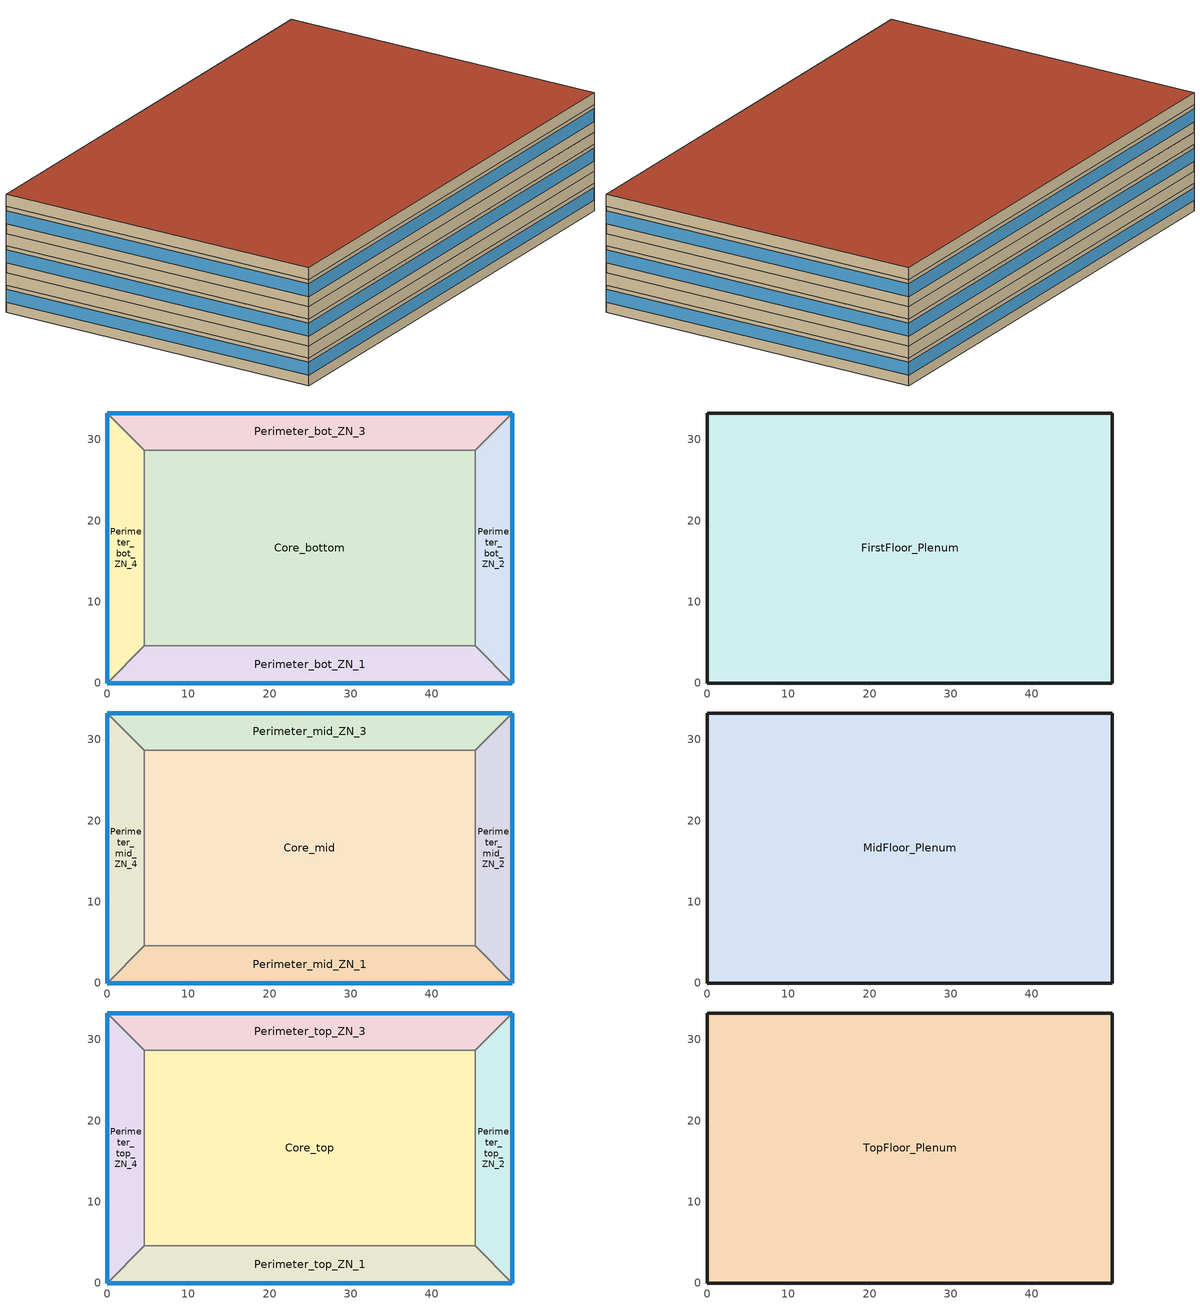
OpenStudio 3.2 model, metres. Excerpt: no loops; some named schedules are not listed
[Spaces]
Core_bottom
 floor foundation (BTAP-Grnd-Floor-Mass:U-0.678_std): 45.34,28.7 45.34,4.57 4.57,4.57 4.57,28.7 z0
 wall to Perimeter_bot_ZN_1: 4.57,4.57 45.34,4.57 z0:2.74
 wall to Perimeter_bot_ZN_2: 45.34,4.57 45.34,28.7 z0:2.74
 wall to Perimeter_bot_ZN_4: 4.57,28.7 4.57,4.57 z0:2.74
 wall to Perimeter_bot_ZN_3: 45.34,28.7 4.57,28.7 z0:2.74
Perimeter_bot_ZN_2
 floor foundation (BTAP-Grnd-Floor-Mass:U-0.678_std): 49.91,33.27 49.91,0 45.34,4.57 45.34,28.7 z0
 wall outside: 49.91,0 49.91,33.27 z0:2.74
 wall to Perimeter_bot_ZN_1: 45.34,4.57 49.91,0 z0:2.74
 wall to Perimeter_bot_ZN_3: 49.91,33.27 45.34,28.7 z0:2.74
 window: 49.91,0 49.91,33.27 z1.02:2.33
Perimeter_bot_ZN_3
 floor foundation (BTAP-Grnd-Floor-Mass:U-0.678_std): 49.91,33.27 45.34,28.7 4.57,28.7 0,33.27 z0
 wall outside: 49.91,33.27 0,33.27 z0:2.74
 wall to Perimeter_bot_ZN_4: 0,33.27 4.57,28.7 z0:2.74
 window: 49.91,33.27 0,33.27 z1.02:2.33
Perimeter_bot_ZN_1
 floor foundation (BTAP-Grnd-Floor-Mass:U-0.678_std): 45.34,4.57 49.91,0 0,0 4.57,4.57 z0
 wall outside: 0,0 49.91,0 z0:2.74
 wall to Perimeter_bot_ZN_4: 4.57,4.57 0,0 z0:2.74
 window: 0,0 49.91,0 z1.02:2.33
Perimeter_bot_ZN_4
 floor foundation (BTAP-Grnd-Floor-Mass:U-0.678_std): 0,33.27 4.57,28.7 4.57,4.57 0,0 z0
 wall outside: 0,33.27 0,0 z0:2.74
 window: 0,33.27 0,0 z1.02:2.33
FirstFloor_Plenum
 floor to Perimeter_bot_ZN_3: 49.91,33.27 45.34,28.7 4.57,28.7 0,33.27 z2.74
 floor to Perimeter_bot_ZN_1: 45.34,4.57 49.91,0 0,0 4.57,4.57 z2.74
 floor to Core_bottom: 45.34,28.7 45.34,4.57 4.57,4.57 4.57,28.7 z2.74
 floor to Perimeter_bot_ZN_4: 0,33.27 4.57,28.7 4.57,4.57 0,0 z2.74
 floor to Perimeter_bot_ZN_2: 49.91,33.27 49.91,0 45.34,4.57 45.34,28.7 z2.74
 wall outside: 0,33.27 0,0 49.91,0 49.91,33.27 0,33.27 z2.74:3.96
Perimeter_mid_ZN_4
 floor to FirstFloor_Plenum: 0,33.27 4.57,28.7 4.57,4.57 0,0 z3.96
 wall outside: 0,33.27 0,0 z3.96:6.71
 wall to Perimeter_mid_ZN_3: 4.57,28.7 0,33.27 z3.96:6.71
 wall to Core_mid: 4.57,4.57 4.57,28.7 z3.96:6.71
 wall to Perimeter_mid_ZN_1: 0,0 4.57,4.57 z3.96:6.71
 window: 0,33.27 0,0 z4.98:6.29
Perimeter_mid_ZN_1
 floor to FirstFloor_Plenum: 45.34,4.57 49.91,0 0,0 4.57,4.57 z3.96
 wall outside: 0,0 49.91,0 z3.96:6.71
 wall to Core_mid: 45.34,4.57 4.57,4.57 z3.96:6.71
 wall to Perimeter_mid_ZN_2: 49.91,0 45.34,4.57 z3.96:6.71
 window: 0,0 49.91,0 z4.98:6.29
Perimeter_mid_ZN_2
 floor to FirstFloor_Plenum: 49.91,33.27 49.91,0 45.34,4.57 45.34,28.7 z3.96
 wall outside: 49.91,0 49.91,33.27 z3.96:6.71
 wall to Perimeter_mid_ZN_3: 49.91,33.27 45.34,28.7 z3.96:6.71
 wall to Core_mid: 45.34,28.7 45.34,4.57 z3.96:6.71
 window: 49.91,0 49.91,33.27 z4.98:6.29
Core_mid
 floor to FirstFloor_Plenum: 45.34,28.7 45.34,4.57 4.57,4.57 4.57,28.7 z3.96
 wall to Perimeter_mid_ZN_3: 45.34,28.7 4.57,28.7 z3.96:6.71
Perimeter_mid_ZN_3
 floor to FirstFloor_Plenum: 49.91,33.27 45.34,28.7 4.57,28.7 0,33.27 z3.96
 wall outside: 49.91,33.27 0,33.27 z3.96:6.71
 window: 49.91,33.27 0,33.27 z4.98:6.29
MidFloor_Plenum
 floor to Perimeter_mid_ZN_3: 49.91,33.27 45.34,28.7 4.57,28.7 0,33.27 z6.71
 floor to Perimeter_mid_ZN_4: 0,33.27 4.57,28.7 4.57,4.57 0,0 z6.71
 floor to Core_mid: 45.34,28.7 45.34,4.57 4.57,4.57 4.57,28.7 z6.71
 floor to Perimeter_mid_ZN_2: 49.91,33.27 49.91,0 45.34,4.57 45.34,28.7 z6.71
 floor to Perimeter_mid_ZN_1: 45.34,4.57 49.91,0 0,0 4.57,4.57 z6.71
 wall outside: 0,33.27 0,0 49.91,0 49.91,33.27 0,33.27 z6.71:7.92
Perimeter_top_ZN_3
 floor to MidFloor_Plenum: 49.91,33.27 45.34,28.7 4.57,28.7 0,33.27 z7.92
 wall outside: 49.91,33.27 0,33.27 z7.92:10.67
 wall to Perimeter_top_ZN_4: 0,33.27 4.57,28.7 z7.92:10.67
 wall to Core_top: 4.57,28.7 45.34,28.7 z7.92:10.67
 wall to Perimeter_top_ZN_2: 45.34,28.7 49.91,33.27 z7.92:10.67
 window: 49.91,33.27 0,33.27 z8.95:10.25
Perimeter_top_ZN_4
 floor to MidFloor_Plenum: 0,33.27 4.57,28.7 4.57,4.57 0,0 z7.92
 wall outside: 0,33.27 0,0 z7.92:10.67
 wall to Perimeter_top_ZN_1: 0,0 4.57,4.57 z7.92:10.67
 wall to Core_top: 4.57,4.57 4.57,28.7 z7.92:10.67
 window: 0,33.27 0,0 z8.95:10.25
Core_top
 floor to MidFloor_Plenum: 45.34,28.7 45.34,4.57 4.57,4.57 4.57,28.7 z7.92
 wall to Perimeter_top_ZN_1: 4.57,4.57 45.34,4.57 z7.92:10.67
 wall to Perimeter_top_ZN_2: 45.34,4.57 45.34,28.7 z7.92:10.67
Perimeter_top_ZN_2
 floor to MidFloor_Plenum: 49.91,33.27 49.91,0 45.34,4.57 45.34,28.7 z7.92
 wall outside: 49.91,0 49.91,33.27 z7.92:10.67
 wall to Perimeter_top_ZN_1: 45.34,4.57 49.91,0 z7.92:10.67
 window: 49.91,0 49.91,33.27 z8.95:10.25
Perimeter_top_ZN_1
 floor to MidFloor_Plenum: 45.34,4.57 49.91,0 0,0 4.57,4.57 z7.92
 wall outside: 0,0 49.91,0 z7.92:10.67
 window: 0,0 49.91,0 z8.95:10.25
TopFloor_Plenum
 floor to Perimeter_top_ZN_4: 0,33.27 4.57,28.7 4.57,4.57 0,0 z10.67
 floor to Perimeter_top_ZN_2: 49.91,33.27 49.91,0 45.34,4.57 45.34,28.7 z10.67
 floor to Core_top: 45.34,28.7 45.34,4.57 4.57,4.57 4.57,28.7 z10.67
 floor to Perimeter_top_ZN_3: 49.91,33.27 45.34,28.7 4.57,28.7 0,33.27 z10.67
 floor to Perimeter_top_ZN_1: 45.34,4.57 49.91,0 0,0 4.57,4.57 z10.67
 wall outside: 0,33.27 0,0 49.91,0 49.91,33.27 0,33.27 z10.67:11.89
 roof outside: 49.91,0 49.91,33.27 0,33.27 0,0 z11.89
[Site]
Calgary Intl AP_AB_CAN: Latitude {deg}=51.114; Longitude {deg}=-114.02; Time Zone {hr}=-7; Elevation {m}=1084.1; Terrain=City
[Building]
MediumOffice: North Axis {deg}=0; Default Construction Set=BTAP-Mass at hdd = 5000.0; Standards Number of Stories=3; Standards Number of Above Ground Stories=3; Standards Template=BTAPPRE1980; Standards Building Type=MediumOffice
[ClimateZones]
Climate Zone Institution Name 1=ASHRAE; Climate Zone Document Name 1=ANSI/ASHRAE Standard 169; Climate Zone Document Year 1=2006; Climate Zone Institution Name 2=CEC; Climate Zone Document Name 2=California Climate Zone Descriptions; Climate Zone Document Year 2=1995
[Site:WaterMainsTemperature]
Calculation Method=Correlation; Annual Average Outdoor Air Temperature {C}=5; Maximum Difference In Monthly Average Outdoor Air Temperatures {deltaC}=23.3
[Site:GroundTemperature:BuildingSurface]
19.527, 19.502, 19.536, 19.598, 20.002, 21.64, 22.225, 22.375, 21.449, 20.121, 19.802, 19.633
[SizingPeriod:DesignDay] Barometric Pressure {Pa}=88961; Sky Clearness=0; Rain Indicator=0; Snow Indicator=0; Day of Month=21; Daylight Saving Time Indicator=0; Humidity Indicating Type=Wetbulb; Dry-Bulb Temperature Range Modifier Type=DefaultMultipliers
Name | Maximum Dry-Bulb Temperature {C} | Daily Dry-Bulb Temperature Range {deltaC} | Humidity Indicating Conditions at Maximum Dry-Bulb | Wind Speed {m/s} | Wind Direction {deg} | Month | Day Type | Solar Model Indicator | ASHRAE Taub | ASHRAE Taud
Calgary Intl AP Ann Clg .4% Condns DB=>MWB | 28.5 | 12.1 | 16.1 | 4.5 | 160 | 7 | SummerDesignDay | ASHRAETau | 0.339 | 2.421
Calgary Intl AP Ann Htg 99.6% Condns DB | -28.5 | 0 | -28.5 | 2.9 | 200 | 1 | WinterDesignDay | ASHRAEClearSky
[Material:NoMass] Roughness=Smooth; Thermal Absorptance=0.9; Solar Absorptance=0.7
Name | Thermal Resistance {m2-K/W} | Visible Absorptance
Typical Carpet Pad; Typical Carpet Pad 1 | 0.21648 | 0.8
Typical Insulation 1 | 0.00118045 | 0.7
Typical Insulation 2 | 1.02439 | 0.7
Typical Insulation 3 | 4.40527 | 0.7
Typical Carpet Pad 2; Typical Carpet Pad 3; Typical Carpet Pad 4 | 1.40895 | 0.8
Typical Insulation 4 | 0.338965 | 0.7
Typical Insulation 5 | 0.338983 | 0.7
[Material]
Name | Roughness | Thickness {m} | Conductivity {W/m-K} | Density {kg/m3} | Specific Heat {J/kg-K} | Thermal Absorptance | Solar Absorptance | Visible Absorptance
G05 25mm wood | MediumSmooth | 0.0254 | 0.15 | 608 | 1630 | 0.9 | 0.5 | 0.5
100mm Normalweight concrete floor 1 | MediumSmooth | 0.1016 | 2.31 | 2322 | 832
G01 13mm gypsum board 1 | Smooth | 0.0127 | 0.16 | 800 | 1090 | 0.9 | 0.7 | 0.5
4 in. Normalweight Concrete Floor 1 | MediumRough | 0.1016 | 2.31 | 2322 | 832 | 0.9 | 0.7 | 0.7
1IN Stucco 1 | Smooth | 0.0253 | 0.6918 | 1858 | 837 | 0.9 | 0.7 | 0.92
8IN CONCRETE HW RefBldg 1 | Rough | 0.2032 | 1.311 | 2240 | 836.8 | 0.9 | 0.7 | 0.7
1/2IN Gypsum 1 | Smooth | 0.0127 | 0.16 | 784.9 | 830 | 0.9 | 0.4 | 0.4
Metal Roof Surface 1; F08 Metal surface 1 | Smooth | 0.0008 | 45.28 | 7824 | 500 | 0.9 | 0.7 | 0.7
6 in. Normalweight Concrete Floor 1; 6 in. Normalweight Concrete Floor 2; 6 in. Normalweight Concrete Floor 3 | MediumRough | 0.1524 | 2.31 | 2322 | 832 | 0.9 | 0.7 | 0.7
Expanded Polystyrene | MediumSmooth | 0.0408596 | 0.029 | 29 | 1210
[Construction]
BTAP-Int-Partition; BTAP-Int-Door: G05 25mm wood
BTAP-Int-Floor: 100mm Normalweight concrete floor 1, Typical Carpet Pad
BTAP-Int-Wall: G01 13mm gypsum board 1, G01 13mm gypsum board 1
BTAP-Int-Ceiling: Typical Carpet Pad, 100mm Normalweight concrete floor 1
BTAP-Int-Window: SimpleGlazing
BTAP-Ext-Floor-Mass:U-3.822: Typical Insulation 1, 4 in. Normalweight Concrete Floor 1, Typical Carpet Pad 1
BTAP-Ext-Wall-Mass:U-0.772: 1IN Stucco 1, 8IN CONCRETE HW RefBldg 1, Typical Insulation 2, 1/2IN Gypsum 1
BTAP-Ext-Roof-Metal:U-0.227: Metal Roof Surface 1, Typical Insulation 3
BTAP-Grnd-Floor-Mass:U-0.678: 6 in. Normalweight Concrete Floor 1, Typical Carpet Pad 2
BTAP-Grnd-Wall-Mass:U-0.678: 6 in. Normalweight Concrete Floor 2, Typical Carpet Pad 3
BTAP-Grnd-Roof-Mass:U-0.678: 6 in. Normalweight Concrete Floor 3, Typical Carpet Pad 4
BTAP-Ext-FixedWindow:U=0.295 SHGC=0.490; BTAP-Ext-GlassDoors:U=0.295 SHGC=0.490; BTAP-Ext-Skylights:U=0.295 SHGC=0.490; BTAP-Ext-DaylightDomes:U=0.295 SHGC=0.490; BTAP-Ext-DaylightDiffuser:U=0.295 SHGC=0.490: SimpleGlazing:U=0.295 SHGC=0.490
BTAP-Ext-Door:U-2.95: F08 Metal surface 1, Typical Insulation 4
BTAP-Ext-OverHeadDoor:U-2.95: Typical Insulation 5
BTAP-Grnd-Floor-Mass:U-0.678_std: 6 in. Normalweight Concrete Floor 1, Expanded Polystyrene
[DefaultConstructionSet]
BTAP-Mass at hdd = 5000.0: Default Exterior Surface Constructions=BTAP-Mass at hdd = 5000.0; Default Interior Surface Constructions=Default Surface Constructions 2; Default Ground Contact Surface Constructions=BTAP-Mass at hdd = 5000.0 1; Default Exterior SubSurface Constructions=BTAP-Mass at hdd = 5000.0; Default Interior SubSurface Constructions=Default Sub Surface Constructions 2; Interior Partition Construction=BTAP-Int-Partition
[DefaultSurfaceConstructions]
Name | Floor Construction | Wall Construction | Roof Ceiling Construction
Default Surface Constructions 2 | BTAP-Int-Floor | BTAP-Int-Wall | BTAP-Int-Ceiling
BTAP-Mass at hdd = 5000.0 | BTAP-Ext-Floor-Mass:U-3.822 | BTAP-Ext-Wall-Mass:U-0.772 | BTAP-Ext-Roof-Metal:U-0.227
BTAP-Mass at hdd = 5000.0 1 | BTAP-Grnd-Floor-Mass:U-0.678 | BTAP-Grnd-Wall-Mass:U-0.678 | BTAP-Grnd-Roof-Mass:U-0.678
[DefaultSubSurfaceConstructions]
Name | Fixed Window Construction | Operable Window Construction | Door Construction | Glass Door Construction | Overhead Door Construction | Skylight Construction | Tubular Daylight Dome Construction | Tubular Daylight Diffuser Construction
Default Sub Surface Constructions 2 | BTAP-Int-Window | BTAP-Int-Window | BTAP-Int-Door
BTAP-Mass at hdd = 5000.0 | BTAP-Ext-FixedWindow:U=0.295 SHGC=0.490 | BTAP-Ext-FixedWindow:U=0.295 SHGC=0.490 | BTAP-Ext-Door:U-2.95 | BTAP-Ext-GlassDoors:U=0.295 SHGC=0.490 | BTAP-Ext-OverHeadDoor:U-2.95 | BTAP-Ext-Skylights:U=0.295 SHGC=0.490 | BTAP-Ext-DaylightDomes:U=0.295 SHGC=0.490 | BTAP-Ext-DaylightDiffuser:U=0.295 SHGC=0.490
[WindowMaterial:SimpleGlazingSystem] Solar Heat Gain Coefficient=0.49; Visible Transmittance=0.21
Name | U-Factor {W/m2-K}
SimpleGlazing | 2.2
SimpleGlazing:U=0.295 SHGC=0.490 | 2.95
[Space]
Name | Space Type | Building Story | Thermal Zone | Part of Total Floor Area
Perimeter_mid_ZN_4 | Space Function Office - open plan | Building Story 2 | ALL_ST=Office - open plan_FL=Building Story 2_SCH=A 2 | Yes
Core_bottom | Space Function Office - open plan | Building Story 1 | ALL_ST=Office - open plan_FL=Building Story 1_SCH=A 1 | Yes
FirstFloor_Plenum | Space Function - undefined - | Building Story 1 | ALL_ST=- undefined -_FL=Building Story 1_SCH=A | No
TopFloor_Plenum | Space Function - undefined - | Building Story 3 | ALL_ST=- undefined -_FL=Building Story 3_SCH=A | No
Perimeter_top_ZN_3 | Space Function Office - open plan | Building Story 3 | ALL_ST=Office - open plan_FL=Building Story 3_SCH=A | Yes
Perimeter_bot_ZN_2 | Space Function Office - open plan | Building Story 1 | ALL_ST=Office - open plan_FL=Building Story 1_SCH=A | Yes
MidFloor_Plenum | Space Function - undefined - | Building Story 2 | ALL_ST=- undefined -_FL=Building Story 2_SCH=A | No
Perimeter_mid_ZN_1 | Space Function Office - open plan | Building Story 2 | ALL_ST=Office - open plan_FL=Building Story 2_SCH=A 3 | Yes
Perimeter_bot_ZN_1 | Space Function Office - open plan | Building Story 1 | ALL_ST=Office - open plan_FL=Building Story 1_SCH=A 3 | Yes
Perimeter_bot_ZN_3 | Space Function Office - open plan | Building Story 1 | ALL_ST=Office - open plan_FL=Building Story 1_SCH=A 4 | Yes
Perimeter_mid_ZN_2 | Space Function Office - open plan | Building Story 2 | ALL_ST=Office - open plan_FL=Building Story 2_SCH=A 4 | Yes
Perimeter_top_ZN_4 | Space Function Office - open plan | Building Story 3 | ALL_ST=Office - open plan_FL=Building Story 3_SCH=A 2 | Yes
Perimeter_bot_ZN_4 | Space Function Office - open plan | Building Story 1 | ALL_ST=Office - open plan_FL=Building Story 1_SCH=A 2 | Yes
Core_top | Space Function Office - open plan | Building Story 3 | ALL_ST=Office - open plan_FL=Building Story 3_SCH=A 3 | Yes
Perimeter_top_ZN_2 | Space Function Office - open plan | Building Story 3 | ALL_ST=Office - open plan_FL=Building Story 3_SCH=A 4 | Yes
Perimeter_top_ZN_1 | Space Function Office - open plan | Building Story 3 | ALL_ST=Office - open plan_FL=Building Story 3_SCH=A 1 | Yes
Core_mid | Space Function Office - open plan | Building Story 2 | ALL_ST=Office - open plan_FL=Building Story 2_SCH=A 1 | Yes
Perimeter_mid_ZN_3 | Space Function Office - open plan | Building Story 2 | ALL_ST=Office - open plan_FL=Building Story 2_SCH=A | Yes
[BuildingStory]
Name | Nominal Z Coordinate {m}
Building Story 1 | 0
Building Story 2 | 3.9624
Building Story 3 | 7.9248
[SpaceType] Standards Building Type=Space Function
Name | Default Schedule Set | Design Specification Outdoor Air Object | Standards Space Type
Space Function - undefined - | Space Function - undefined - Schedule Set | Space Function - undefined - Ventilation | - undefined -
Space Function Office - open plan | Space Function Office - open plan Schedule Set | Space Function Office - open plan Ventilation | Office - open plan
[DesignSpecification:OutdoorAir]
Space Function Office - open plan Ventilation: Outdoor Air Method=Sum; Outdoor Air Flow per Person {m3/s-person}=0.0101494
[DefaultScheduleSet] Infiltration Schedule=Always On
Name | Number of People Schedule | People Activity Level Schedule | Lighting Schedule | Electric Equipment Schedule
Space Function - undefined - Schedule Set
Space Function Office - open plan Schedule Set | NECB-A-Occupancy | NECB-Activity | NECB-A-Lighting | NECB-A-Electric-Equipment
[ThermostatSetpoint:DualSetpoint]
Name | Heating Setpoint Temperature Schedule | Cooling Setpoint Temperature Schedule
Space Function Office - open plan Thermostat 31; Space Function Office - open plan Thermostat 32; Space Function Office - open plan Thermostat 33; Space Function Office - open plan Thermostat 34; Space Function Office - open plan Thermostat 35; Space Function Office - open plan Thermostat 36; Space Function Office - open plan Thermostat 37; Space Function Office - open plan Thermostat 38; Space Function Office - open plan Thermostat 39; Space Function Office - open plan Thermostat 40; Space Function Office - open plan Thermostat 41; Space Function Office - open plan Thermostat 42; Space Function Office - open plan Thermostat 43; Space Function Office - open plan Thermostat 44; Space Function Office - open plan Thermostat 45 | NECB-A-Thermostat Setpoint-Heating | NECB-A-Thermostat Setpoint-Cooling
Space Function - undefined - Thermostat 7; Space Function - undefined - Thermostat 8; Space Function - undefined - Thermostat 9
[People]
Space Function Office - open plan People: People Definition=Space Function Office - open plan People Definition; Space or SpaceType=Space Function Office - open plan; Work Efficiency Schedule=Work Efficiency Schedule; Clothing Insulation Schedule=Clothing Schedule; Air Velocity Schedule=Air Velocity Schedule; Multiplier=1
[Lights]
Space Function Office - open plan Lights: Lights Definition=Space Function Office - open plan Lights Definition; Space or SpaceType=Space Function Office - open plan; Fraction Replaceable=1
[ElectricEquipment]
Space Function Office - open plan Elec Equip: Electric Equipment Definition=Space Function Office - open plan Elec Equip Definition; Space or SpaceType=Space Function Office - open plan
[SpaceInfiltration:DesignFlowRate] Schedule=Always On Discrete; Design Flow Rate Calculation Method=Flow/ExteriorArea; Flow per Exterior Surface Area {m3/s-m2}=0.001116; Constant Term Coefficient=0; Temperature Term Coefficient=0; Velocity Term Coefficient=0.224; Velocity Squared Term Coefficient=0
Name | Space or SpaceType
FirstFloor_Plenum Infiltration | FirstFloor_Plenum
MidFloor_Plenum Infiltration | MidFloor_Plenum
Perimeter_bot_ZN_1 Infiltration | Perimeter_bot_ZN_1
Perimeter_bot_ZN_2 Infiltration | Perimeter_bot_ZN_2
Perimeter_bot_ZN_3 Infiltration | Perimeter_bot_ZN_3
Perimeter_bot_ZN_4 Infiltration | Perimeter_bot_ZN_4
Perimeter_mid_ZN_1 Infiltration | Perimeter_mid_ZN_1
Perimeter_mid_ZN_2 Infiltration | Perimeter_mid_ZN_2
Perimeter_mid_ZN_3 Infiltration | Perimeter_mid_ZN_3
Perimeter_mid_ZN_4 Infiltration | Perimeter_mid_ZN_4
Perimeter_top_ZN_1 Infiltration | Perimeter_top_ZN_1
Perimeter_top_ZN_2 Infiltration | Perimeter_top_ZN_2
Perimeter_top_ZN_3 Infiltration | Perimeter_top_ZN_3
Perimeter_top_ZN_4 Infiltration | Perimeter_top_ZN_4
TopFloor_Plenum Infiltration | TopFloor_Plenum
[ThermalZone] Use Ideal Air Loads=No
Name | Thermostat
ALL_ST=Office - open plan_FL=Building Story 2_SCH=A | Space Function Office - open plan Thermostat 31
ALL_ST=Office - open plan_FL=Building Story 2_SCH=A 1 | Space Function Office - open plan Thermostat 32
ALL_ST=Office - open plan_FL=Building Story 1_SCH=A | Space Function Office - open plan Thermostat 33
ALL_ST=Office - open plan_FL=Building Story 1_SCH=A 1 | Space Function Office - open plan Thermostat 34
ALL_ST=Office - open plan_FL=Building Story 3_SCH=A | Space Function Office - open plan Thermostat 35
ALL_ST=- undefined -_FL=Building Story 3_SCH=A | Space Function - undefined - Thermostat 7
ALL_ST=- undefined -_FL=Building Story 1_SCH=A | Space Function - undefined - Thermostat 8
ALL_ST=Office - open plan_FL=Building Story 2_SCH=A 2 | Space Function Office - open plan Thermostat 36
ALL_ST=Office - open plan_FL=Building Story 2_SCH=A 3 | Space Function Office - open plan Thermostat 37
ALL_ST=Office - open plan_FL=Building Story 1_SCH=A 2 | Space Function Office - open plan Thermostat 38
ALL_ST=Office - open plan_FL=Building Story 3_SCH=A 1 | Space Function Office - open plan Thermostat 39
ALL_ST=Office - open plan_FL=Building Story 1_SCH=A 3 | Space Function Office - open plan Thermostat 40
ALL_ST=Office - open plan_FL=Building Story 1_SCH=A 4 | Space Function Office - open plan Thermostat 41
ALL_ST=Office - open plan_FL=Building Story 3_SCH=A 2 | Space Function Office - open plan Thermostat 42
ALL_ST=- undefined -_FL=Building Story 2_SCH=A | Space Function - undefined - Thermostat 9
ALL_ST=Office - open plan_FL=Building Story 2_SCH=A 4 | Space Function Office - open plan Thermostat 43
ALL_ST=Office - open plan_FL=Building Story 3_SCH=A 3 | Space Function Office - open plan Thermostat 44
ALL_ST=Office - open plan_FL=Building Story 3_SCH=A 4 | Space Function Office - open plan Thermostat 45
[Foundation:Kiva]
Bldg Kiva Foundation: Wall Height Above Grade {m}=0; Wall Depth Below Slab {m}=0
[SurfaceProperty:ExposedFoundationPerimeter] Exposed Perimeter Calculation Method=TotalExposedPerimeter
Name | Total Exposed Perimeter {m}
Perimeter_bot_ZN_2_Floor; Perimeter_bot_ZN_4_Floor | 33.2738
Core_bot_ZN_5_Floor | 0
Perimeter_bot_ZN_1_Floor; Perimeter_bot_ZN_3_Floor | 49.911
[Foundation:Kiva:Settings]

